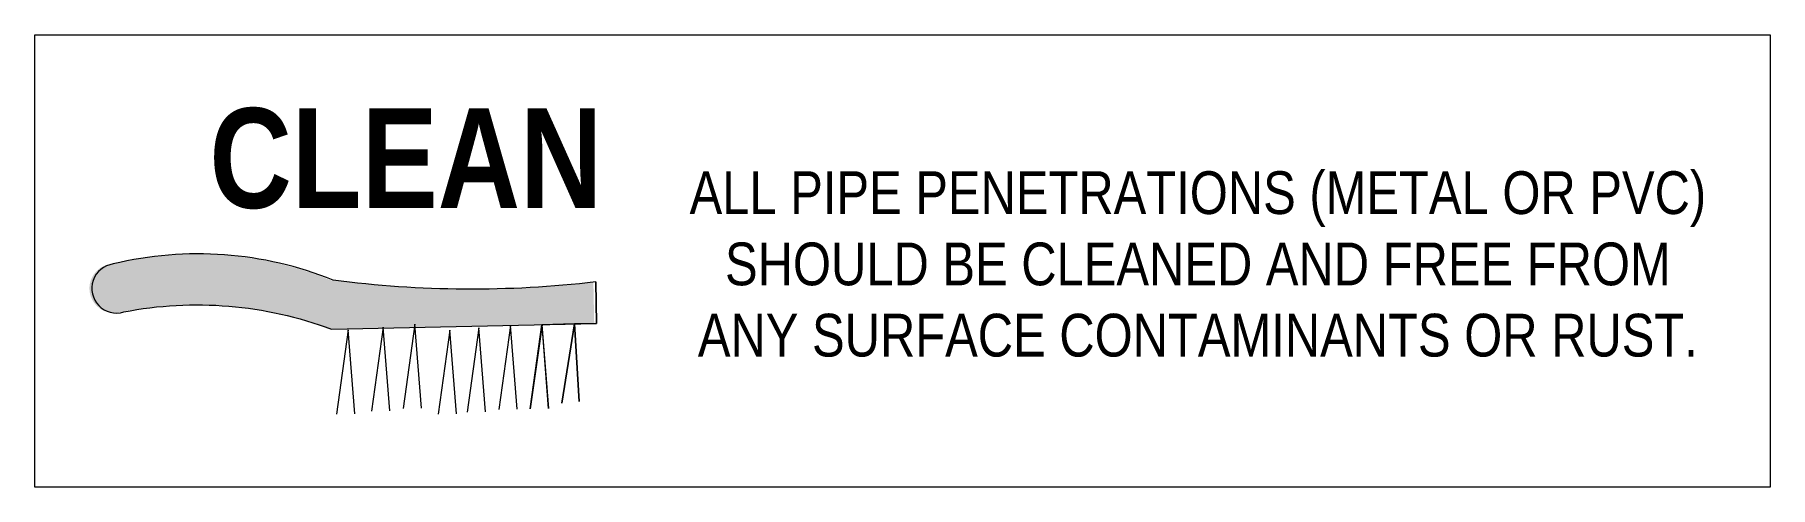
# Model space of a CAD drawing. Header units: inches. Extents: x 0 to 2.55, y 0 to 0.66.
import ezdxf

# ---------------------------------------------------------------- set-up
doc = ezdxf.new("R2010")
doc.units = ezdxf.units.IN
doc.header["$MEASUREMENT"] = 0
doc.layers.add('Title Block Text', color=20, linetype='Continuous', lineweight=0)
doc.layers.add('Vector Picture Geometry', color=6, linetype='Continuous', lineweight=0)
doc.styles.add('GENERATED_STYLE_6', font='ARIALNB.TTF')
doc.styles.get("Standard").update_dxf_attribs({"font": 'ARIALN.TTF'})

msp = doc.modelspace()

# ---------------------------------------------------------------- hatches: boundary and pattern name
at = {"layer": 'Vector Picture Geometry'}
h = msp.add_hatch(color=164, dxfattribs=at)
h.dxf.hatch_style = 1
edge = h.paths.add_edge_path()
edge.add_arc((0.6375295656919651, 1.8580500337105805), 1.567765981666668, 262.54817901948684, 276.66416936139973, ccw=False)
edge.add_arc((0.23589353316333472, -0.18701766742145454), 0.5291109494283797, 67.9883018011934, 103.61026857492315)
edge.add_arc((0.11636221220957932, 0.2914799680430038), 0.0361000097790511, 97.92461749524061, 287.15094556030937)
edge.add_arc((0.23454458866877204, -0.2955295782666023), 0.56288262027131, 69.48006397634191, 101.01387211595409, ccw=False)
edge.add_line((0.4318536766786796, 0.2316382963162429), (0.8207355099790199, 0.23995539963454782))
edge.add_line((0.8207355099790199, 0.23995539963454782), (0.8194682160796343, 0.30087679326288885))
h = msp.add_hatch(color=254, dxfattribs=at)
h.dxf.hatch_style = 1
h.paths.add_polyline_path([(0.3112429406294721, 0.27909374590631497), (0.3110721367403837, 0.2792645497954034), (0.3110721367403837, 0.29438069397970335), (0.3110721367403837, 0.30953953913627696), (0.310730528962206, 0.30979574496990825), (0.31038892118403005, 0.3100946517758141), (0.3056064122895634, 0.3101800537203552), (0.30078120242282314, 0.31022275469262883), (0.30078120242282314, 0.3135961315021216), (0.30078120242282314, 0.31696950831161086), (0.3298605645400787, 0.3170549102561546), (0.3589399266573343, 0.3170976112284247), (0.35928153443551025, 0.31679870442252245), (0.3596231422136862, 0.3164997976166166), (0.3595804412414143, 0.31338262664075955), (0.35949503929687054, 0.31022275469262883), (0.35466982943013026, 0.3101800537203552), (0.3498019185911172, 0.3100946517758141), (0.349545712757485, 0.3097530439976346), (0.34924680595158186, 0.30941143621945866), (0.3491614040070372, 0.2942525910628886), (0.34911870303476533, 0.2790510449340413), (0.34467780191847464, 0.2790510449340413), (0.34027960177445404, 0.2790510449340413), (0.3401514988576384, 0.29450879689652076), (0.34002339594082187, 0.30996654885899666), (0.3302875742627984, 0.3100519508035404), (0.32055175258477586, 0.3100946517758141), (0.32033824772341557, 0.3098811469144529), (0.3201247428620535, 0.30966764205309083), (0.3201247428620535, 0.2946368998133355), (0.3201247428620535, 0.2796061575735793), (0.3198685370284222, 0.2792645497954034), (0.31956963022251816, 0.27892294201722745), (0.3154703368844025, 0.27892294201722745), (0.31141374451855963, 0.27892294201722745)])
h.paths.add_polyline_path([(0.2766551530891235, 0.2792645497954034), (0.2765697511445797, 0.2982664824564596), (0.2766551530891235, 0.31696950831161086), (0.2880563126857565, 0.31696950831161086), (0.2995001732546614, 0.31696950831161086), (0.2995001732546614, 0.3135961315021216), (0.2995001732546614, 0.31022275469262883), (0.2926253167188655, 0.3100946517758141), (0.28575046018306693, 0.30996654885899666), (0.2856650582385232, 0.30599535843769576), (0.2856650582385232, 0.30198146704412476), (0.2918566992179672, 0.30181066315503724), (0.2979629382528701, 0.3016825602382225), (0.2979629382528701, 0.29839458537327435), (0.2979629382528701, 0.295149311480599), (0.2918566992179672, 0.2950212085637851), (0.28575046018306693, 0.2948931056469668), (0.28575046018306693, 0.2906230084197645), (0.28575046018306693, 0.28635291119256134), (0.29275341963568113, 0.2862248082757439), (0.29975637908829533, 0.28609670535892917), (0.2998417810328391, 0.2828514314662547), (0.29992718297738286, 0.279648858545853), (0.2996282761714779, 0.27930725076767704), (0.29932936936557386, 0.27892294201722745), (0.2880563126857565, 0.27892294201722745), (0.2767405550336681, 0.27892294201722745)])
h.paths.add_polyline_path([(0.261368205015736, 0.30023072718097144), (0.2621368225166316, 0.3007004378759657), (0.2629481409898018, 0.30134095246004655), (0.2638021604352412, 0.3021522709332132), (0.26405836626887336, 0.30309169232320077), (0.26431457210250553, 0.3050559370477117), (0.26431457210250553, 0.3060807603822395), (0.2637167584906974, 0.3072763876058593), (0.2631616458511612, 0.30842931385720096), (0.26183791571072756, 0.3090698284412827), (0.2605568865425667, 0.3097103430253645), (0.2573970145944351, 0.30979574496990825), (0.254279843618578, 0.30992384788672656), (0.2536820300067699, 0.3096249410808207), (0.2531269173672328, 0.3093260342749149), (0.2531269173672328, 0.30479973121408044), (0.2531269173672328, 0.3003161291255152), (0.25329772125632033, 0.3001453252364277), (0.2535112261176806, 0.29997452134733926), (0.25705540681625916, 0.29997452134733926), (0.26064228848711046, 0.29997452134733926)], flags=16)
h.paths.add_polyline_path([(0.244159713190105, 0.2792645497954034), (0.2441170122178331, 0.2982664824564596), (0.24420241416237687, 0.31696950831161086), (0.25406633875721774, 0.31696950831161086), (0.2639302633520577, 0.31696950831161086), (0.2657237041874829, 0.31624359178298533), (0.26726093918927685, 0.3155176752543625), (0.2685846693297105, 0.3147490577534633), (0.26969489460878204, 0.3138950383080239), (0.2707624189155835, 0.31282751400122155), (0.27187264419465684, 0.3116318867776062), (0.27251315877873683, 0.31022275469262883), (0.2731536733628168, 0.30881362260765144), (0.27345258016872087, 0.3070628827444972), (0.27370878600235304, 0.3053121428813439), (0.273409879196449, 0.30351870204592046), (0.27311097239054494, 0.3016825602382225), (0.2721715510005609, 0.29993182037506916), (0.2712321296105751, 0.2981383795396422), (0.2699511004424142, 0.2969854532883005), (0.26867007127425424, 0.29583252703695084), (0.2670047333556447, 0.2950212085637851), (0.2653393954370351, 0.2942525910628886), (0.2653393954370351, 0.2938255813401689), (0.2653393954370351, 0.29339857161744565), (0.269395987802878, 0.28652371508164887), (0.273409879196449, 0.27930725076767704), (0.273409879196449, 0.27892294201722745), (0.26862737030198236, 0.27892294201722745), (0.26384486140751306, 0.27892294201722745), (0.26350325362933713, 0.27934995173994714), (0.2615390089048244, 0.2828087304939837), (0.2579094262617012, 0.28934197925160454), (0.25560357375901166, 0.29322776772835724), (0.2552619659808357, 0.29352667453426307), (0.254279843618578, 0.2934412725897193), (0.25325502028404845, 0.29335587064517554), (0.2531269173672328, 0.2862248082757439), (0.2529988144504163, 0.2790510449340413), (0.24864331527866934, 0.2790083439617712), (0.24428781610692107, 0.27892294201722745)])
h.paths.add_polyline_path([(0.22925707386716532, 0.30057233495914737), (0.23041000011851098, 0.30112744759868537), (0.23100781373031865, 0.3020241680163984), (0.23156292636985665, 0.3028781874618387), (0.23173373025894461, 0.3040311137131839), (0.23190453414803258, 0.30518403996453003), (0.23160562734212853, 0.3063369662158717), (0.2312640195639526, 0.3074898924672178), (0.23058080400759895, 0.30817310802357323), (0.22981218650670288, 0.3087709216353769), (0.22900086803353314, 0.3092833333026448), (0.22806144664354955, 0.30966764205309083), (0.22494427566769026, 0.30979574496990825), (0.22182710469183142, 0.30992384788672656), (0.22122929108002332, 0.3096249410808207), (0.22067417844048753, 0.3093260342749149), (0.22067417844048753, 0.30479973121408044), (0.22067417844048753, 0.3003161291255152), (0.2208449823295755, 0.3001453252364277), (0.22101578621866347, 0.29997452134733926), (0.22455996691724245, 0.29997452134733926), (0.22810414761582143, 0.29997452134733926)], flags=16)
h.paths.add_polyline_path([(0.21170697426336016, 0.2792645497954034), (0.21166427329108828, 0.2982664824564596), (0.21170697426336016, 0.31696950831161086), (0.22054607552367145, 0.3170549102561546), (0.22938517678398318, 0.3171403122006984), (0.23092241178577488, 0.31684140539479255), (0.23250234775984024, 0.3165424985888903), (0.23433848956753778, 0.3156884791434509), (0.2361746313752353, 0.31483445969800705), (0.23728485665430865, 0.31385233733574935), (0.2386939887392847, 0.31235780330623175), (0.2397188120738143, 0.3107351663598923), (0.2404874295747117, 0.3088990245521952), (0.24091443929743184, 0.30680667691086594), (0.24117064513106357, 0.3051413389922564), (0.24091443929743184, 0.30351870204592046), (0.24065823346379966, 0.30193876607185466), (0.23993231693517414, 0.30035883009778974), (0.2392064004065504, 0.29877889412372394), (0.23835238096110878, 0.2978394727337399), (0.23741295957112474, 0.29694275231602596), (0.2362173323475072, 0.2960460318983129), (0.23493630317934544, 0.2952347134251463), (0.23386877887254576, 0.2947223017578793), (0.23284395553801618, 0.29416718911834483), (0.2326731516489282, 0.2939109832847091), (0.23292935748256038, 0.29335587064517554), (0.2370713517929488, 0.28618210730347293), (0.24095714026970372, 0.2792218488231297), (0.24095714026970372, 0.27892294201722745), (0.2361746313752353, 0.27892294201722745), (0.23139212248076646, 0.27892294201722745), (0.23100781373031865, 0.2793926527122208), (0.2288727651167175, 0.283107637299886), (0.22643880969721186, 0.28750583744390656), (0.22490157469541838, 0.29036680258613234), (0.22344974163816866, 0.29280075800563754), (0.2229800309431771, 0.29352667453426307), (0.2218698056641033, 0.2934412725897193), (0.22080228135730362, 0.29335587064517554), (0.2207595803850313, 0.28635291119256134), (0.22067417844048753, 0.27934995173994714), (0.2203325706623116, 0.2791364468785895), (0.22003366385640577, 0.2789656429895011), (0.215934370518291, 0.27892294201722745), (0.21183507718017625, 0.27892294201722745)])
h.paths.add_polyline_path([(0.19586491355043467, 0.29292886092245496), (0.19603571743952264, 0.29318506675608713), (0.1938152668813773, 0.29976101648598164), (0.19146671340641586, 0.306422368160419), (0.19133861048959977, 0.30646506913269), (0.1911678066005118, 0.3063369662158717), (0.190698095905518, 0.30539754482588766), (0.1887338511810066, 0.2998464184305254), (0.18659880256740324, 0.29348397356199296), (0.186769606456493, 0.29309966481154337), (0.18689770937330907, 0.2927153560610938), (0.1912959095173279, 0.2927153560610938), (0.19573681063361859, 0.2927153560610938)], flags=16)
h.paths.add_polyline_path([(0.17246478074536098, 0.2792645497954034), (0.1723366778285449, 0.279648858545853), (0.17340420213534502, 0.28238172077126045), (0.17600896144393996, 0.28964088605751037), (0.17797320616845358, 0.2950212085637851), (0.18109037714431064, 0.3036041039904642), (0.18506156756561154, 0.31457825386437577), (0.18595828798332326, 0.31679870442252245), (0.18621449381695543, 0.3171403122006984), (0.19142401243414398, 0.3170549102561546), (0.19663353105133208, 0.31696950831161086), (0.19992150591627933, 0.3078742012176674), (0.20444780897711423, 0.2954482182865048), (0.2076076809252454, 0.2867372199430074), (0.2099135334279345, 0.2803747750744785), (0.21029784217838232, 0.2793926527122208), (0.21012703828929435, 0.2791791478508596), (0.2099989353724787, 0.27892294201722745), (0.2056007352284599, 0.27892294201722745), (0.2012025350844393, 0.27892294201722745), (0.20081822633399105, 0.27952075562903556), (0.1996225991103735, 0.28255252466034886), (0.19855507480357382, 0.28549889174712106), (0.19834156994221397, 0.2859686024421153), (0.19112510562823992, 0.285883200497568), (0.18395134228653776, 0.2857977985530269), (0.1827557150629202, 0.2824244217435341), (0.18160278881157632, 0.2790510449340413), (0.17711918672301197, 0.2790083439617712), (0.17263558463444895, 0.27892294201722745)])
h.paths.add_polyline_path([(0.15978259198056666, 0.30236577579457435), (0.16080741531509446, 0.30296358940638246), (0.16127712601008826, 0.3038603098240964), (0.16170413573280795, 0.30479973121408044), (0.16170413573280795, 0.30582455454860824), (0.16170413573280795, 0.30684937788313604), (0.16127712601008826, 0.3077460983008491), (0.16080741531509446, 0.3086855196908367), (0.15965448906375057, 0.3093260342749149), (0.15845886184013303, 0.30996654885899666), (0.155085485030642, 0.3100519508035404), (0.15166940724887912, 0.3101800537203552), (0.15111429460934334, 0.3098811469144529), (0.1505591819698071, 0.30958224010854707), (0.1505591819698071, 0.3058672555208819), (0.1505591819698071, 0.3021522709332132), (0.15072998585889508, 0.30198146704412476), (0.15090078974798304, 0.30181066315503724), (0.15482927919701028, 0.30181066315503724), (0.15875776864603708, 0.30181066315503724)], flags=16)
h.paths.add_polyline_path([(0.1605939104537346, 0.28690802383209935), (0.16178953767735216, 0.2880182491111709), (0.16247275323370403, 0.28878686661206654), (0.162643557122792, 0.2898116899465979), (0.16281436101187996, 0.2908365132811257), (0.1625154542059759, 0.2918613366156535), (0.16221654740007185, 0.29292886092245496), (0.16131982698236014, 0.2936974784233515), (0.16042310656464664, 0.29450879689652076), (0.15939828323011884, 0.29476500273015294), (0.15837345989558926, 0.29506390953605877), (0.15453037239110623, 0.29497850759151145), (0.1506872848866232, 0.2948931056469668), (0.15060188294207943, 0.2908792142533958), (0.1505591819698071, 0.2868653228598248), (0.15090078974798304, 0.2866091170261935), (0.15124239752615898, 0.28635291119256134), (0.15564059767017957, 0.28648101410937876), (0.16003879781419839, 0.2866091170261935)], flags=16)
h.paths.add_polyline_path([(0.14159197779267974, 0.2792645497954034), (0.14154927682040785, 0.2982664824564596), (0.14159197779267974, 0.31696950831161086), (0.15226722086068856, 0.31696950831161086), (0.16289976295642372, 0.31696950831161086), (0.164906708653211, 0.316115488866167), (0.16687095337772462, 0.31526146942072764), (0.1680665806013404, 0.31423664608619983), (0.16921950685268605, 0.31321182275167203), (0.1700735262981259, 0.3114610828885178), (0.1709275457435675, 0.3097103430253645), (0.1709275457435675, 0.30736178955040305), (0.1709275457435675, 0.3050559370477117), (0.17020162921494197, 0.30356140301819057), (0.1695184136585901, 0.30210956996094307), (0.16819468351815825, 0.3009139427373233), (0.1669136543499965, 0.29967561454143343), (0.166016933932283, 0.2992913057909874), (0.16533371837593114, 0.29894969801281146), (0.16520561545911505, 0.29865079120690563), (0.16558992420956287, 0.2983091834287297), (0.16652934559954868, 0.29779677176146624), (0.1679384776845243, 0.2970708552328407), (0.16909140393586997, 0.29591792898149816), (0.17024433018721385, 0.29476500273015294), (0.1710129476881117, 0.2932704687006309), (0.17173886421673545, 0.29177593467110974), (0.17173886421673545, 0.28921387633478624), (0.17173886421673545, 0.2866091170261935), (0.17097024671583938, 0.28507188202440137), (0.17020162921494197, 0.28353464702260656), (0.16909140393586997, 0.2824244217435341), (0.1680238796290685, 0.28131419646446254), (0.16661474754409245, 0.280588279935837), (0.16524831643138693, 0.27990506437948515), (0.16289976295642372, 0.2794353536844909), (0.16055120948146273, 0.27892294201722745), (0.15111429460934334, 0.27892294201722745), (0.14172008070949582, 0.27892294201722745)])

# ---------------------------------------------------------------- linework, layer by layer
at = {"layer": 'Title Block Text'}
msp.add_lwpolyline([(0, 0.6632749648346223), (2.5458822305859545, 0.6632749648346223), (2.5458822305859545, 0), (0, 0)], close=True, dxfattribs=at)
at = {"layer": 'Vector Picture Geometry', "color": 6}
msp.add_lwpolyline([(0.8230019766041297, 0.3009088696313569, -0.06167063252574102), (0.4377359032410668, 0.30355705967380153, 0.15669402102240812), (0.11491886034213783, 0.32726731057305436, 1.0839394398910023), (0.13054150711679657, 0.25701735925920666, -0.13846710106534404), (0.4353874372031754, 0.2316703726847109), (0.8242692705035157, 0.23998747600301584), (0.8229670169671204, 0.30087679326288885), (0.8242692705035752, 0.23998747600298564), (0.791977523966664, 0.23929684514993), (0.7986852278617809, 0.12561388039837773), (0.791977523966664, 0.23929684514993), (0.7730564072540744, 0.12339899723341397), (0.791977523966664, 0.23929684514993), (0.7438006066167393, 0.23826647457242878), (0.7534842378803432, 0.11532782131513741), (0.744454323293672, 0.23828045575821655), (0.7266542775986888, 0.1148141647533869), (0.7438006066167393, 0.23826647457242878)], format="xyb", dxfattribs=at)
for points in [[(0.46939162912960475, 0.10764383700468905), (0.45970799786600125, 0.23058249026200883), (0.4425616688480094, 0.10713018044296874)], [(0.5207230732134569, 0.1118767156139171), (0.5110394419499134, 0.2348153688712653), (0.493893112931862, 0.1113630590522856)], [(0.5671378072155706, 0.11596029072989289), (0.5574541759519676, 0.2388989439872713), (0.5403078469339757, 0.1154466341682916)], [(0.6184691029170262, 0.10740844012821427), (0.6087854716534822, 0.23034709338556425), (0.5916391426354313, 0.10689478356664317)], [(0.6610161117506674, 0.11072227195427153), (0.6513324804870635, 0.2336609252115931), (0.6341861514690721, 0.11020861539264004)], [(0.7074676230798742, 0.11434365361454724), (0.6977839918163298, 0.2372823068719292), (0.6806376627982793, 0.11382999705291574)]]:
    msp.add_lwpolyline(points, dxfattribs=at)

# ---------------------------------------------------------------- texts
at = {"layer": 'Title Block Text', "color": 10, "insert": (0.25631797588882943, 0.5556170017425082), "char_height": 0.14617615994282082, "attachment_point": 1, "style": 'GENERATED_STYLE_6'}
msp.add_mtext('\\A1;\\pxql,t4.57143,8.57141;CLEAN ', dxfattribs=at)
at = {"layer": 'Title Block Text', "insert": (0.9546343420575854, 0.4631319277557431), "char_height": 0.06264692568978036, "width": 1.5031595971446272, "attachment_point": 1}
msp.add_mtext('\\pxqc;ALL PIPE PENETRATIONS (METAL OR PVC) SHOULD BE CLEANED AND FREE FROM ANY SURFACE CONTAMINANTS OR RUST.', dxfattribs=at)

doc.saveas('drawing.dxf')
